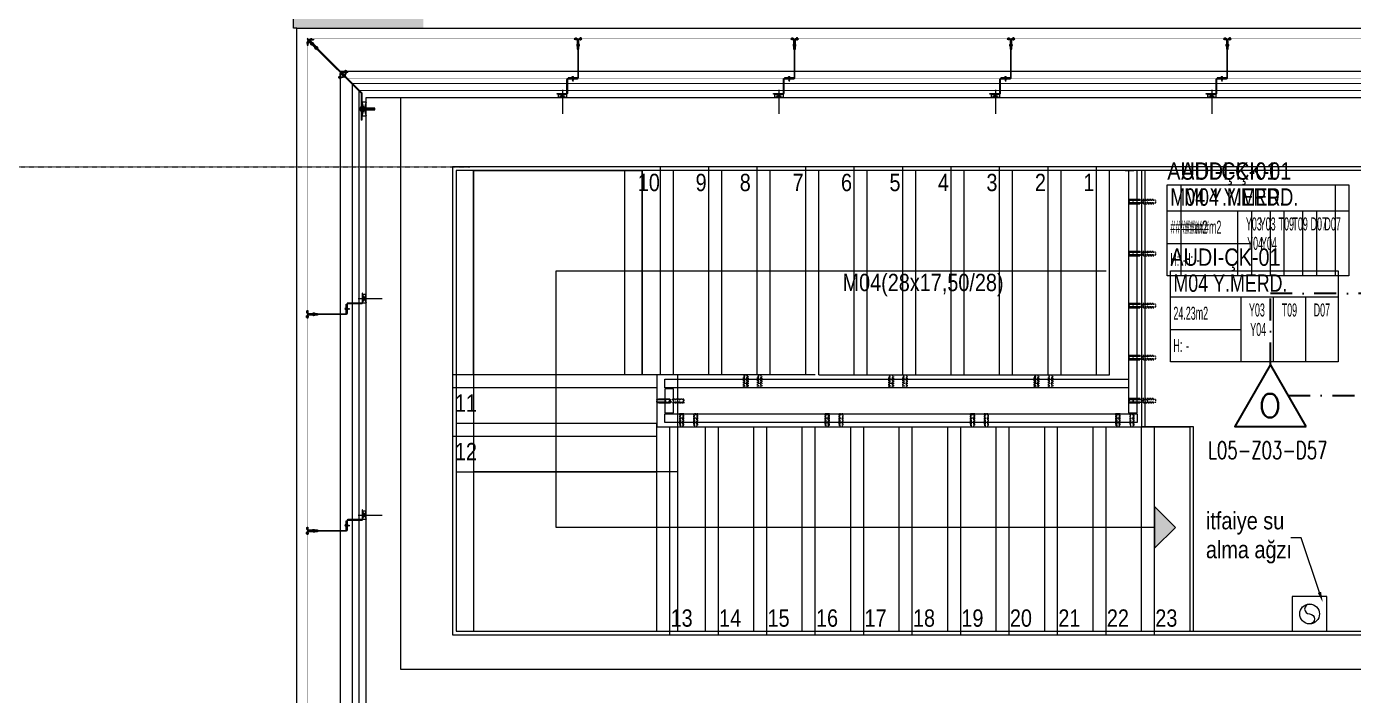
# Model space of a CAD drawing. Extents: x -1133 to 23780, y -1311 to 8245.
# Drawn here: x 18801 to 19568, y 2480 to 2866 of the extents above; entities that cross this region are included whole.
import ezdxf
from ezdxf import colors
from ezdxf.entities.mleader import LeaderData, LeaderLine
from ezdxf.enums import TextEntityAlignment as Align
from ezdxf.math import Vec2, Vec3
from ezdxf.xclip import XClip

# ---------------------------------------------------------------- set-up
doc = ezdxf.new("R2010")
doc.units = 0
doc.header["$MEASUREMENT"] = 0
doc.header["$XCLIPFRAME"] = 0
for name, pattern in [('DASHDOT', [25.4, 12.7, -6.35, 0, -6.35]), ('DASHDOT2', [0.5, 0.25, -0.125, 0, -0.125]), ('DOT2', [0.125, 0, -0.125]), ('HIDDEN', [0.375, 0.25, -0.125])]:
    doc.linetypes.add(name, pattern=pattern)
doc.layers.get('0').update_dxf_attribs({"color": 9, "lineweight": 9})
for name, color, linetype, lineweight in [('01', 9, 'Continuous', 9), ('06B', 9, 'Continuous', 9), ('06C', 9, 'Continuous', 9), ('06D', 9, 'Continuous', 9), ('10', 9, 'Continuous', 9), ('14', 9, 'Continuous', 9), ('19', 9, 'Continuous', 9), ('19D', 9, 'DOT2', 9), ('20', 9, 'DOT2', 9), ('21', 9, 'Continuous', 9), ('24', 9, 'DASHDOT2', 9), ('32', 9, 'Continuous', 9), ('33', 9, 'BATTING', 9), ('35', 9, 'Continuous', 9), ('40', 9, 'Continuous', 9), ('40B', 9, 'Continuous', 9), ('E-DEDEKTÖR NUMARALARI', 20, 'Continuous', 30), ('E-KABLO', 7, 'Continuous', 30), ('E-OPTİK DUMAN DEDEKTÖRÜ', 7, 'Continuous', 30)]:
    doc.layers.add(name, color=color, linetype=linetype, lineweight=lineweight)
doc.styles.add('Arial', font='arial.ttf', dxfattribs={"height": 2.5})
doc.styles.add('E-YAZI', font='txttw.shx')
doc.styles.add('MuuM_TEXT-STANDART', font='ARIALN.TTF')
doc.linetypes.add('BATTING', pattern='A,0.0001,-0.1,[134,ltypeshp.shx,S=0.1,R=0,X=-0.1,Y=0],-0.2,[134,ltypeshp.shx,S=0.1,R=180,X=0.1,Y=0],-0.1', length=0.4001)

# ---------------------------------------------------------------- blocks, each defined once
blk = doc.blocks.new('0_roomno2-flat-2')
at = {"layer": '21'}
blk.add_lwpolyline([(96.88, -52.5), (0, -52.5), (0, 0), (96.88, 0)], close=True, dxfattribs=at)
for points in [[(0, -15), (96.88, -15)], [(40.62, -15), (40.62, -52.5)], [(59.38, -15), (59.38, -52.5)], [(78.12, -15), (78.12, -52.5)], [(0, -33.75), (40.62, -33.75)]]:
    blk.add_lwpolyline(points, dxfattribs=at)
at = {"layer": '21', "style": 'MuuM_TEXT-STANDART', "width": 0.6}
blk.add_text('H:', height=7.5, dxfattribs=at).set_placement((1.75, -43.04), align=Align.MIDDLE_LEFT)
at = {"layer": '21', "style": 'Arial'}
blk.add_attdef('ODANO', (0, 5.85), '', height=10, dxfattribs=at)
blk.add_attdef('MEKANADI', text='', height=10, dxfattribs=at).set_placement((1.75, -15), align=Align.BOTTOM_LEFT)
at = {"layer": '21', "style": 'MuuM_TEXT-STANDART', "width": 0.6}
for tag, p in [('M2', (1.75, -24.38)), ('TEMIZTAVANYUKSEKLIGI', (9, -43.04))]:
    blk.add_attdef(tag, text='', height=7.5, dxfattribs=at).set_placement(p, align=Align.MIDDLE_LEFT)
for tag, p in [('YER01', (50, -22.5)), ('TAVAN01', (68.75, -22.5)), ('DUVAR01', (87.5, -22.5)), ('YER02', (50, -33.75)), ('TAVAN02', (68.75, -33.75)), ('DUVAR02', (87.5, -33.75)), ('YER03', (50, -45)), ('TAVAN03', (68.75, -45)), ('DUVAR03', (87.5, -45))]:
    blk.add_attdef(tag, text='', height=7.5, dxfattribs=at).set_placement(p, align=Align.MIDDLE_CENTER)
blk = doc.blocks.new('P-AKS_AUDI')
at = {"layer": '24'}
blk.add_lwpolyline([(-3840, 0), (-3500, 0)], dxfattribs=at)
blk = doc.blocks.new('p-cephe_kose profili')
at = {"linetype": 'Continuous', "lineweight": 13}
for p, q in [((-2.75, 12.75), (-3.15, 12.75)), ((-3.15, -2.87), (-3.15, 12.75)), ((-2.75, -3.03), (-2.75, 12.75)), ((-3.15, -2.87), (-30.14, -29.86)), ((-2.75, -3.03), (-29.86, -30.14)), ((-34, -30.65), (-34, -32.75)), ((-34, -30.65), (-33.7, -30.65)), ((-33.85, -33.57), (-30.14, -29.86)), ((-33.7, -30.65), (-33.7, -32.75)), ((-33.57, -33.85), (-29.86, -30.14)), ((-33.53, -32.82), (-28.58, -27.87)), ((-33.32, -33.03), (-28.37, -28.08)), ((-28.08, -28.37), (-33.03, -33.32)), ((-27.87, -28.58), (-32.82, -33.53)), ((-30.14, -29.86), (-29.86, -30.14)), ((-29.86, -30.14), (-30.14, -29.86)), ((-28.37, -28.08), (-28.58, -27.87)), ((-28.08, -28.37), (-27.87, -28.58)), ((-33.85, -33.57), (-40.45, -40.17)), ((-33.57, -33.85), (-40.17, -40.45)), ((-33.57, -33.85), (-33.85, -33.57)), ((-32.75, -33.7), (-30.65, -33.7)), ((-32.75, -34), (-30.65, -34)), ((-30.65, -34), (-30.65, -33.7)), ((-40.45, -40.17), (-40.17, -40.45))]:
    blk.add_line(p, q, dxfattribs=at)
at = {"linetype": 'Continuous', "lineweight": 5}
for p, q in [((-2.75, 2.25), (-0.25, 10.25)), ((-0.25, 2.25), (-2.75, 10.25)), ((-3.15, 6.69), (1.05, 6.69)), ((1.05, 5.81), (-3.15, 5.81)), ((-2.73, 6.25), (4.2, 6.25)), ((4.85, 6.62), (1.05, 6.62)), ((4.85, 5.88), (1.05, 5.88))]:
    blk.add_line(p, q, dxfattribs=at)
for p, q in [((-16.23, -12.06), (-13.36, -12.06)), ((-15.99, -11.97), (-15.95, -11.97)), ((-15.99, -12.15), (-15.95, -12.15)), ((-15.95, -11.97), (-15.95, -12.15)), ((-15.5, -12.68), (-15.5, -11.44)), ((-15.41, -11.82), (-15.23, -11.82)), ((-15.41, -12.3), (-15.32, -12.3)), ((-15.32, -12.3), (-15.14, -12.3)), ((-15.3, -12.02), (-15.28, -12.37)), ((-15.23, -11.82), (-15.05, -11.82)), ((-15.19, -11.74), (-15.1, -12.37)), ((-15.14, -12.3), (-14.96, -12.3)), ((-15.05, -11.82), (-14.87, -11.82)), ((-15.01, -11.74), (-14.92, -12.37)), ((-14.96, -12.3), (-14.78, -12.3)), ((-14.87, -11.82), (-14.69, -11.82)), ((-14.83, -11.74), (-14.74, -12.37)), ((-14.78, -12.3), (-14.6, -12.3)), ((-14.69, -11.82), (-14.51, -11.82)), ((-14.65, -11.74), (-14.56, -12.37)), ((-14.6, -12.3), (-14.42, -12.3)), ((-14.51, -11.82), (-14.33, -11.82)), ((-14.47, -11.74), (-14.38, -12.37)), ((-14.42, -12.3), (-14.24, -12.3)), ((-14.33, -11.82), (-13.6, -12.06)), ((-14.29, -11.74), (-14.2, -12.37)), ((-14.24, -12.3), (-13.6, -12.06)), ((-14.1, -11.79), (-14.03, -12.33)), ((-11.74, -14.3), (-12.37, -14.21)), ((-11.74, -14.48), (-12.37, -14.39)), ((-11.74, -14.66), (-12.37, -14.57)), ((-11.74, -14.84), (-12.37, -14.75)), ((-11.74, -15.02), (-12.37, -14.93)), ((-11.74, -15.2), (-12.37, -15.11)), ((-12.02, -15.31), (-12.37, -15.29)), ((-11.79, -14.11), (-12.33, -14.03)), ((-12.3, -14.25), (-12.06, -13.61)), ((-12.3, -14.43), (-12.3, -14.25)), ((-12.3, -14.61), (-12.3, -14.43)), ((-12.3, -14.79), (-12.3, -14.61)), ((-12.3, -14.97), (-12.3, -14.79)), ((-12.3, -15.15), (-12.3, -14.97)), ((-12.3, -15.33), (-12.3, -15.15)), ((-12.06, -16.24), (-12.06, -13.37)), ((-11.82, -14.34), (-12.06, -13.61)), ((-11.82, -14.52), (-11.82, -14.34)), ((-11.82, -14.7), (-11.82, -14.52)), ((-11.82, -14.88), (-11.82, -14.7)), ((-11.82, -15.06), (-11.82, -14.88)), ((-11.82, -15.24), (-11.82, -15.06)), ((-11.82, -15.42), (-11.82, -15.24)), ((-12.68, -15.51), (-11.44, -15.51)), ((-12.3, -15.42), (-12.3, -15.33)), ((-12.15, -15.99), (-12.15, -15.96)), ((-11.97, -15.96), (-12.15, -15.96)), ((-11.97, -15.99), (-11.97, -15.96))]:
    blk.add_line(p, q)
at = {"linetype": 'Continuous', "lineweight": 18}
for p, q in [((-15.25, -10.86), (-15.25, -14)), ((-15.25, -10.86), (-14.95, -10.86)), ((-14.95, -10.86), (-14.95, -14)), ((-14.78, -14.07), (-12.56, -11.86)), ((-14.57, -14.28), (-12.35, -12.07)), ((-12.07, -12.35), (-14.28, -14.57)), ((-11.86, -12.56), (-14.07, -14.78)), ((-14, -14.95), (-10.86, -14.95)), ((-14, -15.25), (-10.86, -15.25)), ((-12.35, -12.07), (-12.56, -11.86)), ((-12.07, -12.35), (-11.86, -12.56)), ((-10.86, -15.25), (-10.86, -14.95))]:
    blk.add_line(p, q, dxfattribs=at)
at = {"lineweight": 5}
for p, q in [((-13.02, -13.73), (-13.73, -13.02)), ((-13.29, -13.01), (-13.66, -13.38)), ((-13.65, -12.66), (-12.44, -13.86)), ((-13.29, -13.01), (-13.52, -13.23)), ((-13.52, -13.23), (-13.29, -13.01)), ((-13.29, -13.01), (-12.92, -12.64)), ((-13.29, -13.01), (-13.07, -12.79)), ((-13.07, -12.79), (-13.29, -13.01)), ((-12.57, -13.28), (-13.28, -12.57)), ((-12.8, -13.5), (-13.27, -13.98)), ((-12.8, -13.5), (-12.32, -13.03)), ((-28.94, -29.65), (-29.65, -28.94)), ((-29.22, -28.93), (-29.59, -29.3)), ((-29.57, -28.58), (-28.37, -29.78)), ((-29.22, -28.93), (-29.44, -29.16)), ((-29.44, -29.16), (-29.22, -28.93)), ((-29.22, -28.93), (-28.84, -28.56)), ((-29.22, -28.93), (-28.99, -28.71)), ((-28.99, -28.71), (-29.22, -28.93)), ((-28.5, -29.21), (-29.21, -28.5)), ((-28.72, -29.43), (-29.2, -29.91)), ((-28.72, -29.43), (-28.24, -28.95)), ((-34.6, -31.92), (-33.2, -31.92)), ((-34.1, -31.92), (-34.1, -31.37)), ((-34.1, -31.66), (-33.7, -31.66)), ((-34.1, -31.92), (-34.1, -32.47)), ((-34.1, -32.18), (-33.7, -32.18)), ((-33.7, -31.92), (-33.7, -31.48)), ((-33.7, -31.92), (-33.7, -31.66)), ((-33.7, -31.66), (-33.7, -31.92)), ((-33.7, -31.92), (-33.7, -32.36)), ((-33.7, -31.92), (-33.7, -32.18)), ((-33.7, -32.18), (-33.7, -31.92)), ((-31.92, -34.1), (-32.47, -34.1)), ((-31.92, -33.7), (-32.36, -33.7)), ((-31.92, -33.7), (-32.18, -33.7)), ((-32.18, -33.7), (-31.92, -33.7)), ((-32.18, -34.1), (-32.18, -33.7)), ((-31.22, -31.93), (-31.93, -31.22)), ((-31.92, -34.6), (-31.92, -33.2)), ((-31.92, -33.7), (-31.66, -33.7)), ((-31.92, -33.7), (-31.48, -33.7)), ((-31.66, -33.7), (-31.92, -33.7)), ((-31.92, -34.1), (-31.37, -34.1)), ((-31.49, -31.21), (-31.86, -31.58)), ((-31.85, -30.86), (-30.64, -32.06)), ((-31.49, -31.21), (-31.71, -31.43)), ((-31.71, -31.43), (-31.49, -31.21)), ((-31.66, -34.1), (-31.66, -33.7)), ((-31.49, -31.21), (-31.12, -30.84)), ((-31.49, -31.21), (-31.27, -30.99)), ((-31.27, -30.99), (-31.49, -31.21)), ((-30.77, -31.48), (-31.48, -30.77)), ((-31, -31.7), (-31.47, -32.18)), ((-31, -31.7), (-30.52, -31.23))]:
    blk.add_line(p, q, dxfattribs=at)
at = {"lineweight": 0}
blk.add_line((-34, -32.75), (-34, -30.75), dxfattribs=at)
at = {"linetype": 'Continuous', "lineweight": 5}
for points in [[(-2.75, 10.25), (-0.25, 10.25), (-0.25, 2.25), (-2.75, 2.25)], [(1.05, 6.75), (4.85, 6.75), (4.85, 5.75), (1.05, 5.75)]]:
    blk.add_lwpolyline(points, close=True, dxfattribs=at)
blk.add_lwpolyline([(-38.03, -37.75), (-37.75, -38.03)])
for centre, radius, start, end in [((-14.88, -12.06), 1.11, 166.64023, 175.47875), ((-14.88, -12.06), 1.11, 184.52125, 193.35977), ((-15.5, -11.91), 0.473, 90, 166.64023), ((-15.5, -12.21), 0.473, 193.35977, 270), ((-15.41, -11.73), 0.09, 180, 270), ((-15.41, -12.39), 0.09, 90, 180), ((-12.21, -15.51), 0.473, 180, 256.64023), ((-12.39, -15.42), 0.09, 270, 0), ((-12.06, -14.89), 1.11, 256.64023, 265.47875), ((-12.06, -14.89), 1.11, 274.52125, 283.35977), ((-11.73, -15.42), 0.09, 180, 270), ((-11.91, -15.51), 0.473, 283.35977, 360)]:
    blk.add_arc(centre, radius, start, end)
at = {"linetype": 'Continuous', "lineweight": 18}
for centre, radius, start, end in [((-14.85, -14), 0.4, 180, 315), ((-14.85, -14), 0.1, 180, 315), ((-14, -14.85), 0.4, 135, 270), ((-14, -14.85), 0.1, 135, 270)]:
    blk.add_arc(centre, radius, start, end, dxfattribs=at)
at = {"lineweight": 5}
for centre, radius, start, end in [((-13.35, -12.95), 0.57, 67.91943, 202.08057), ((-13.23, -13.07), 0.909, 267.07503, 2.92498), ((-31.55, -31.15), 0.57, 67.91943, 202.08057), ((-29.27, -28.88), 0.57, 67.91943, 202.08057), ((-29.15, -29), 0.909, 267.07503, 2.92498), ((-33.62, -31.92), 0.732, 131.19054, 228.80946), ((-33.83, -31.92), 0.46, 286.95738, 73.04263), ((-31.92, -33.62), 0.732, 221.19054, 318.80946), ((-31.92, -33.83), 0.46, 16.95737, 163.04262), ((-31.43, -31.27), 0.909, 267.07503, 2.92498)]:
    blk.add_arc(centre, radius, start, end, dxfattribs=at)
at = {"linetype": 'Continuous', "lineweight": 13}
for centre, radius, start, end in [((-33.6, -32.75), 0.4, 180, 315), ((-33.6, -32.75), 0.1, 180, 315), ((-32.75, -33.6), 0.4, 135, 270), ((-32.75, -33.6), 0.1, 135, 270)]:
    blk.add_arc(centre, radius, start, end, dxfattribs=at)
at = {"linetype": 'Continuous', "lineweight": 5}
blk.add_rational_spline([(-3.15, 7.25), (-3.22, 7.25), (-3.29, 7.25), (-3.63, 7.25), (-3.68, 6.91), (-3.7, 6.83), (-3.71, 6.75), (-3.79, 6.25), (-3.71, 5.75), (-3.7, 5.67), (-3.68, 5.59), (-3.63, 5.25), (-3.29, 5.25), (-3.22, 5.25), (-3.15, 5.25), (-3.15, 6.25), (-3.15, 7.25)], [1, 1, 1, 0.760917374327, 1, 1, 1, 1, 1, 1, 1, 0.760917374327, 1, 1, 1, 1, 1], degree=2, knots=[0, 0, 0, 1, 1, 2, 2, 3, 3, 4, 4, 5, 5, 6, 6, 7, 7, 8, 8, 8], dxfattribs=at)
blk = doc.blocks.new('p- alum kaplama profil')
at = {"lineweight": 13}
blk.add_lwpolyline([(7.12, 12.59), (7.12, 26.49)], dxfattribs=at)
at = {"lineweight": 5}
blk.add_lwpolyline([(9.44, 15.16), (4.79, 15.16), (4.79, 17.16), (9.44, 17.16)], close=True, dxfattribs=at)
for points in [[(4.79, 15.16), (9.44, 17.16)], [(9.44, 15.16), (4.79, 17.16)]]:
    blk.add_lwpolyline(points, dxfattribs=at)
at = {"lineweight": 18}
blk.add_lwpolyline([(4.09, 6.16), (-1.41, 6.16), (-1.41, 6.46), (4.09, 6.46, 0.414214), (4.29, 6.66), (4.29, 14.66, -0.414214), (4.79, 15.16), (10.29, 15.16), (10.29, 14.86), (4.79, 14.86, 0.414214), (4.59, 14.66), (4.59, 6.66, -0.414214)], format="xyb", close=True, dxfattribs=at)
blk.add_lwpolyline([(-2.06, 5.56), (-2.06, -2.34), (-2.06, -15.69), (-1.66, -15.69), (-1.66, -2.34), (-1.66, 5.56), (-1.66, 5.56), (-1.66, 5.57), (-1.66, 5.57), (-1.66, 5.58), (-1.66, 5.58), (-1.65, 5.59), (-1.65, 5.59), (-1.65, 5.59), (-1.65, 5.6), (-1.65, 5.6), (-1.64, 5.61), (-1.64, 5.61), (-1.64, 5.62), (-1.64, 5.62), (-1.63, 5.62), (-1.63, 5.63), (-1.63, 5.63), (-1.62, 5.63), (-1.62, 5.64), (-1.61, 5.64), (-1.61, 5.64), (-1.61, 5.64), (-1.6, 5.65), (-1.6, 5.65), (-1.59, 5.65), (-1.59, 5.65), (-1.58, 5.65), (-1.58, 5.65), (-1.57, 5.66), (-1.57, 5.66), (-1.56, 5.66), (-1.56, 5.66), (3.94, 5.66), (3.94, 6.06), (-1.56, 6.06), (-1.58, 6.06), (-1.61, 6.05), (-1.63, 6.05), (-1.66, 6.05), (-1.68, 6.04), (-1.7, 6.03), (-1.73, 6.03), (-1.75, 6.02), (-1.77, 6.01), (-1.79, 6), (-1.82, 5.99), (-1.84, 5.97), (-1.86, 5.96), (-1.88, 5.94), (-1.89, 5.93), (-1.91, 5.91), (-1.93, 5.89), (-1.95, 5.87), (-1.96, 5.85), (-1.97, 5.83), (-1.99, 5.81), (-2, 5.79), (-2.01, 5.77), (-2.02, 5.75), (-2.03, 5.72), (-2.04, 5.7), (-2.04, 5.68), (-2.05, 5.65), (-2.05, 5.63), (-2.06, 5.61), (-2.06, 5.58)], close=True)
blk.add_lwpolyline([(-1.66, -2.34), (-2.06, -2.34)])
for points in [[(-2.36, -10.84), (-2.36, -16.39), (-2.36, -16.39, -0.414214), (-2.51, -16.54), (-2.51, -16.54), (-4.06, -16.54), (-4.06, -16.84), (-2.51, -16.84), (-2.51, -16.84, 0.414214), (-2.06, -16.39), (-2.06, -10.84)], [(-1.36, -10.84), (-1.66, -10.84), (-1.66, -16.39, 0.414214), (-1.21, -16.84), (-1.21, -16.84), (0.34, -16.84), (0.34, -16.54), (-1.21, -16.54), (-1.21, -16.54, -0.414214), (-1.36, -16.39), (-1.36, -16.39)]]:
    blk.add_lwpolyline(points, format="xyb", close=True)
for points in [[(1.29, 4.93, -10), (1.29, 7.8, -10)], [(0.67, 5.66, -10), (1.91, 5.66, -10)], [(0.67, 5.66, -10), (0.67, 5.64, -10), (0.67, 5.62, -10), (0.67, 5.6, -10), (0.68, 5.58, -10), (0.68, 5.56, -10), (0.69, 5.54, -10), (0.69, 5.52, -10), (0.7, 5.5, -10), (0.7, 5.48, -10), (0.71, 5.46, -10), (0.72, 5.45, -10), (0.73, 5.43, -10), (0.74, 5.41, -10), (0.75, 5.4, -10), (0.76, 5.38, -10), (0.77, 5.36, -10), (0.79, 5.35, -10), (0.8, 5.33, -10), (0.81, 5.32, -10), (0.83, 5.31, -10), (0.84, 5.29, -10), (0.86, 5.28, -10), (0.87, 5.27, -10), (0.89, 5.26, -10), (0.91, 5.25, -10), (0.92, 5.24, -10), (0.94, 5.23, -10), (0.96, 5.22, -10), (0.98, 5.21, -10), (1, 5.21, -10), (1.02, 5.2, -10), (1.03, 5.2, -10)], [(0.96, 5.66, -10), (0.97, 5.66, -10), (0.97, 5.66, -10), (0.97, 5.66, -10), (0.98, 5.66, -10), (0.98, 5.66, -10), (0.99, 5.66, -10), (0.99, 5.66, -10), (1, 5.66, -10), (1, 5.67, -10), (1, 5.67, -10), (1.01, 5.67, -10), (1.01, 5.67, -10), (1.01, 5.67, -10), (1.02, 5.68, -10), (1.02, 5.68, -10), (1.02, 5.68, -10), (1.03, 5.69, -10), (1.03, 5.69, -10), (1.03, 5.69, -10), (1.04, 5.7, -10), (1.04, 5.7, -10), (1.04, 5.7, -10), (1.04, 5.71, -10), (1.04, 5.71, -10), (1.05, 5.72, -10), (1.05, 5.72, -10), (1.05, 5.72, -10), (1.05, 5.73, -10), (1.05, 5.73, -10), (1.05, 5.74, -10), (1.05, 5.74, -10), (1.05, 5.75, -10)], [(1.61, 6.87, -10), (0.98, 6.96, -10)], [(1.33, 5.85, -10), (0.98, 5.88, -10)], [(1.56, 7.05, -10), (1.02, 7.13, -10)], [(1.03, 5.2, -10), (1.04, 5.2, -10), (1.05, 5.19, -10), (1.05, 5.19, -10), (1.06, 5.19, -10), (1.06, 5.19, -10), (1.07, 5.19, -10), (1.07, 5.19, -10), (1.08, 5.19, -10), (1.08, 5.19, -10), (1.09, 5.19, -10), (1.09, 5.18, -10), (1.1, 5.18, -10), (1.1, 5.18, -10), (1.11, 5.18, -10), (1.11, 5.18, -10), (1.12, 5.18, -10), (1.12, 5.18, -10), (1.13, 5.18, -10), (1.13, 5.18, -10), (1.14, 5.18, -10), (1.15, 5.18, -10), (1.15, 5.18, -10), (1.16, 5.17, -10), (1.16, 5.17, -10), (1.17, 5.17, -10), (1.17, 5.17, -10), (1.18, 5.17, -10), (1.18, 5.17, -10), (1.19, 5.17, -10), (1.19, 5.17, -10), (1.2, 5.17, -10), (1.2, 5.17, -10)], [(1.05, 6.91, -10), (1.29, 7.56, -10)], [(1.05, 5.83, -10), (1.05, 6.01, -10)], [(1.05, 5.75, -10), (1.05, 5.83, -10)], [(1.2, 5.17, -10), (1.2, 5.2, -10)], [(1.38, 5.2, -10), (1.2, 5.2, -10)], [(1.53, 6.82, -10), (1.29, 7.56, -10)], [(1.29, 6.16, -10), (1.29, 6.26, -10)], [(1.38, 5.17, -10), (1.38, 5.2, -10)], [(1.38, 5.17, -10), (1.38, 5.17, -10), (1.39, 5.17, -10), (1.39, 5.17, -10), (1.4, 5.17, -10), (1.41, 5.17, -10), (1.41, 5.17, -10), (1.42, 5.17, -10), (1.42, 5.17, -10), (1.43, 5.17, -10), (1.43, 5.18, -10), (1.44, 5.18, -10), (1.44, 5.18, -10), (1.45, 5.18, -10), (1.45, 5.18, -10), (1.46, 5.18, -10), (1.46, 5.18, -10), (1.47, 5.18, -10), (1.47, 5.18, -10), (1.48, 5.18, -10), (1.48, 5.18, -10), (1.49, 5.18, -10), (1.5, 5.19, -10), (1.5, 5.19, -10), (1.51, 5.19, -10), (1.51, 5.19, -10), (1.52, 5.19, -10), (1.52, 5.19, -10), (1.53, 5.19, -10), (1.53, 5.19, -10), (1.54, 5.19, -10), (1.54, 5.2, -10), (1.55, 5.2, -10)], [(1.53, 5.75, -10), (1.53, 5.92, -10)], [(1.53, 5.75, -10), (1.53, 5.74, -10), (1.53, 5.74, -10), (1.53, 5.73, -10), (1.53, 5.73, -10), (1.53, 5.72, -10), (1.54, 5.72, -10), (1.54, 5.72, -10), (1.54, 5.71, -10), (1.54, 5.71, -10), (1.54, 5.7, -10), (1.54, 5.7, -10), (1.55, 5.7, -10), (1.55, 5.69, -10), (1.55, 5.69, -10), (1.55, 5.69, -10), (1.56, 5.68, -10), (1.56, 5.68, -10), (1.56, 5.68, -10), (1.57, 5.67, -10), (1.57, 5.67, -10), (1.58, 5.67, -10), (1.58, 5.67, -10), (1.58, 5.67, -10), (1.59, 5.66, -10), (1.59, 5.66, -10), (1.6, 5.66, -10), (1.6, 5.66, -10), (1.6, 5.66, -10), (1.61, 5.66, -10), (1.61, 5.66, -10), (1.62, 5.66, -10), (1.62, 5.66, -10)], [(1.55, 5.2, -10), (1.57, 5.2, -10), (1.59, 5.21, -10), (1.6, 5.21, -10), (1.62, 5.22, -10), (1.64, 5.23, -10), (1.66, 5.24, -10), (1.68, 5.25, -10), (1.69, 5.26, -10), (1.71, 5.27, -10), (1.73, 5.28, -10), (1.74, 5.29, -10), (1.76, 5.31, -10), (1.77, 5.32, -10), (1.78, 5.33, -10), (1.8, 5.35, -10), (1.81, 5.36, -10), (1.82, 5.38, -10), (1.83, 5.4, -10), (1.84, 5.41, -10), (1.85, 5.43, -10), (1.86, 5.45, -10), (1.87, 5.46, -10), (1.88, 5.48, -10), (1.89, 5.5, -10), (1.89, 5.52, -10), (1.9, 5.54, -10), (1.9, 5.56, -10), (1.9, 5.58, -10), (1.91, 5.6, -10), (1.91, 5.62, -10), (1.91, 5.64, -10), (1.91, 5.66, -10)], [(-2.86, -13.04, 0), (-0.86, -13.04, 0)], [(-2.36, -12.52, 0), (-2.4, -12.53, 0), (-2.43, -12.56, 0), (-2.47, -12.58, 0), (-2.5, -12.6, 0), (-2.53, -12.63, 0), (-2.56, -12.66, 0), (-2.59, -12.69, 0), (-2.61, -12.73, 0), (-2.63, -12.76, 0), (-2.65, -12.8, 0), (-2.67, -12.84, 0), (-2.68, -12.88, 0), (-2.69, -12.92, 0), (-2.7, -12.96, 0), (-2.71, -13, 0), (-2.71, -13.04, 0), (-2.71, -13.08, 0), (-2.7, -13.13, 0), (-2.69, -13.17, 0), (-2.68, -13.21, 0), (-2.67, -13.25, 0), (-2.65, -13.28, 0), (-2.63, -13.32, 0), (-2.61, -13.36, 0), (-2.59, -13.39, 0), (-2.56, -13.42, 0), (-2.53, -13.45, 0), (-2.5, -13.48, 0), (-2.47, -13.51, 0), (-2.43, -13.53, 0), (-2.4, -13.55, 0), (-2.36, -13.57, 0)], [(-2.36, -13.04, 0), (-2.36, -12.52, 0)], [(-2.36, -13.04, 0), (-2.36, -12.73, 0)], [(-2.36, -12.73, 0), (-2.36, -13.04, 0)], [(-1.36, -12.73, 0), (-2.36, -12.73, 0)], [(-2.36, -13.04, 0), (-2.36, -13.36, 0)], [(-2.36, -13.04, 0), (-2.36, -13.57, 0)], [(-2.36, -13.36, 0), (-2.36, -13.04, 0)], [(-1.36, -13.36, 0), (-2.36, -13.36, 0)], [(-1.36, -13.04, 0), (-1.36, -12.37, 0)], [(-1.36, -13.72, 0), (-1.32, -13.68, 0), (-1.29, -13.65, 0), (-1.26, -13.61, 0), (-1.23, -13.58, 0), (-1.2, -13.54, 0), (-1.18, -13.5, 0), (-1.16, -13.45, 0), (-1.14, -13.41, 0), (-1.12, -13.37, 0), (-1.1, -13.32, 0), (-1.09, -13.28, 0), (-1.08, -13.23, 0), (-1.07, -13.18, 0), (-1.06, -13.14, 0), (-1.06, -13.09, 0), (-1.06, -13.04, 0), (-1.06, -12.99, 0), (-1.06, -12.95, 0), (-1.07, -12.9, 0), (-1.08, -12.85, 0), (-1.09, -12.81, 0), (-1.1, -12.76, 0), (-1.12, -12.72, 0), (-1.14, -12.67, 0), (-1.16, -12.63, 0), (-1.18, -12.59, 0), (-1.2, -12.55, 0), (-1.23, -12.51, 0), (-1.26, -12.47, 0), (-1.29, -12.43, 0), (-1.32, -12.4, 0), (-1.36, -12.37, 0)], [(-1.36, -13.04, 0), (-1.36, -13.72, 0)], [(-3.84, -17.04, 0), (-3.81, -17.07, 0), (-3.78, -17.1, 0), (-3.75, -17.12, 0), (-3.72, -17.15, 0), (-3.69, -17.17, 0), (-3.66, -17.19, 0), (-3.62, -17.21, 0), (-3.59, -17.23, 0), (-3.55, -17.24, 0), (-3.52, -17.26, 0), (-3.48, -17.27, 0), (-3.44, -17.28, 0), (-3.4, -17.28, 0), (-3.36, -17.29, 0), (-3.32, -17.29, 0), (-3.29, -17.29, 0), (-3.25, -17.29, 0), (-3.21, -17.29, 0), (-3.17, -17.28, 0), (-3.13, -17.28, 0), (-3.09, -17.27, 0), (-3.06, -17.26, 0), (-3.02, -17.24, 0), (-2.98, -17.23, 0), (-2.95, -17.21, 0), (-2.91, -17.19, 0), (-2.88, -17.17, 0), (-2.85, -17.15, 0), (-2.82, -17.12, 0), (-2.79, -17.1, 0), (-2.76, -17.07, 0), (-2.73, -17.04, 0)], [(-3.29, -17.04, 0), (-3.84, -17.04, 0)], [(-2.85, -16.54, 0), (-2.86, -16.51, 0), (-2.87, -16.47, 0), (-2.89, -16.44, 0), (-2.91, -16.41, 0), (-2.93, -16.38, 0), (-2.96, -16.35, 0), (-2.98, -16.33, 0), (-3.01, -16.31, 0), (-3.04, -16.29, 0), (-3.07, -16.27, 0), (-3.11, -16.25, 0), (-3.14, -16.24, 0), (-3.18, -16.23, 0), (-3.21, -16.22, 0), (-3.25, -16.22, 0), (-3.29, -16.22, 0), (-3.32, -16.22, 0), (-3.36, -16.22, 0), (-3.39, -16.23, 0), (-3.43, -16.24, 0), (-3.46, -16.25, 0), (-3.5, -16.27, 0), (-3.53, -16.29, 0), (-3.56, -16.31, 0), (-3.59, -16.33, 0), (-3.61, -16.35, 0), (-3.64, -16.38, 0), (-3.66, -16.41, 0), (-3.68, -16.44, 0), (-3.7, -16.47, 0), (-3.71, -16.51, 0), (-3.73, -16.54, 0)], [(-3.29, -16.54, 0), (-3.73, -16.54, 0)], [(-3.29, -16.54, 0), (-3.55, -16.54, 0)], [(-3.55, -16.54, 0), (-3.29, -16.54, 0)], [(-3.55, -17.04, 0), (-3.55, -16.54, 0)], [(-3.29, -17.54, 0), (-3.29, -16.04, 0)], [(-3.29, -16.54, 0), (-2.85, -16.54, 0)], [(-3.29, -16.54, 0), (-3.03, -16.54, 0)], [(-3.03, -16.54, 0), (-3.29, -16.54, 0)], [(-3.29, -17.04, 0), (-2.73, -17.04, 0)], [(-3.03, -17.04, 0), (-3.03, -16.54, 0)], [(-0.56, -17.04, 0), (-1.11, -17.04, 0)], [(0, -17.04, 0), (-0.03, -17.07, 0), (-0.06, -17.1, 0), (-0.09, -17.12, 0), (-0.12, -17.15, 0), (-0.15, -17.17, 0), (-0.18, -17.19, 0), (-0.22, -17.21, 0), (-0.25, -17.23, 0), (-0.29, -17.24, 0), (-0.33, -17.26, 0), (-0.36, -17.27, 0), (-0.4, -17.28, 0), (-0.44, -17.28, 0), (-0.48, -17.29, 0), (-0.52, -17.29, 0), (-0.56, -17.29, 0), (-0.59, -17.29, 0), (-0.63, -17.29, 0), (-0.67, -17.28, 0), (-0.71, -17.28, 0), (-0.75, -17.27, 0), (-0.79, -17.26, 0), (-0.82, -17.24, 0), (-0.86, -17.23, 0), (-0.89, -17.21, 0), (-0.93, -17.19, 0), (-0.96, -17.17, 0), (-0.99, -17.15, 0), (-1.02, -17.12, 0), (-1.05, -17.1, 0), (-1.08, -17.07, 0), (-1.11, -17.04, 0)], [(-1, -16.54, 0), (-0.98, -16.51, 0), (-0.97, -16.47, 0), (-0.95, -16.44, 0), (-0.93, -16.41, 0), (-0.91, -16.38, 0), (-0.88, -16.35, 0), (-0.86, -16.33, 0), (-0.83, -16.31, 0), (-0.8, -16.29, 0), (-0.77, -16.27, 0), (-0.73, -16.25, 0), (-0.7, -16.24, 0), (-0.66, -16.23, 0), (-0.63, -16.22, 0), (-0.59, -16.22, 0), (-0.56, -16.22, 0), (-0.52, -16.22, 0), (-0.48, -16.22, 0), (-0.45, -16.23, 0), (-0.41, -16.24, 0), (-0.38, -16.25, 0), (-0.34, -16.27, 0), (-0.31, -16.29, 0), (-0.28, -16.31, 0), (-0.25, -16.33, 0), (-0.23, -16.35, 0), (-0.2, -16.38, 0), (-0.18, -16.41, 0), (-0.16, -16.44, 0), (-0.14, -16.47, 0), (-0.13, -16.51, 0), (-0.12, -16.54, 0)], [(-0.56, -16.54, 0), (-1, -16.54, 0)], [(-0.56, -16.54, 0), (-0.82, -16.54, 0)], [(-0.82, -16.54, 0), (-0.56, -16.54, 0)], [(-0.82, -17.04, 0), (-0.82, -16.54, 0)], [(-0.56, -17.54, 0), (-0.56, -16.04, 0)], [(-0.56, -16.54, 0), (-0.3, -16.54, 0)], [(-0.56, -16.54, 0), (-0.12, -16.54, 0)], [(-0.3, -16.54, 0), (-0.56, -16.54, 0)], [(-0.56, -17.04, 0), (0, -17.04, 0)], [(-0.3, -17.04, 0), (-0.3, -16.54, 0)]]:
    blk.add_polyline3d(points)
blk = doc.blocks.new('p-lama profili')
at = {"layer": '20', "linetype": 'HIDDEN', "ltscale": 0.5}
blk.add_lwpolyline([(0.75, -0.45), (-0.75, -0.45), (-0.75, -6.5), (-1.25, -6.5), (-1.25, -0.45), (-1.25, -0.45), (-1.25, 0), (1.25, 0), (1.25, -0.45), (1.25, -0.45), (1.25, -6.5), (0.75, -6.5), (0.75, -0.45)], dxfattribs=at)
blk.add_lwpolyline([(-0.75, -2.5), (0.75, -2.5), (0.75, -7.5), (-0.75, -7.5)], close=True, dxfattribs=at)
blk = doc.blocks.new('itfaiye su alma ağzı')
blk.add_lwpolyline([(0, 5.715, 1), (0, 0, -1), (0, -5.715)], format="xyb")
blk.add_circle((0, 0), 5.715)
at = {"layer": '06D'}
blk.add_lwpolyline([(-10, 10), (-10, -10), (10, -10), (10, 10)], close=True, dxfattribs=at)
blk = doc.blocks.new('100_OPTİK DUMAN DEDEKTÖRÜ 085')
at = {"layer": 'E-OPTİK DUMAN DEDEKTÖRÜ', "color": 4}
blk.add_lwpolyline([(2.059, 0), (0, 3.566), (-2.059, 0)], close=True, dxfattribs=at)
at = {"layer": 'E-OPTİK DUMAN DEDEKTÖRÜ', "color": 3, "style": 'E-YAZI'}
blk.add_text('O', height=1.36, dxfattribs=at).set_placement((-0.022, 1.201), align=Align.MIDDLE)
blk = doc.blocks.new('ÇATI KATI PLANI')
at = {"layer": '19'}
h = blk.add_hatch(color=256, dxfattribs=at)
h.dxf.hatch_style = 1
h.paths.add_polyline_path([(19453, 2589), (19453, 2565), (19465.02, 2577)])
at = {"layer": '01'}
blk.add_lwpolyline([(19057.5, 2515), (19592.5, 2515), (19592.5, 2430), (19797.5, 2430), (19797.5, 2390), (19552.5, 2390), (19552.5, 2475), (19047.5, 2475), (19047.5, 2390), (18997.5, 2390), (18997.5, 2515), (18997.5, 2825), (19797.5, 2825), (19797.5, 2785), (19047.5, 2785), (19047.5, 2515)], close=True, dxfattribs=at)
at = {"layer": '06B'}
for points in [[(19436, 2783), (19441, 2783)], [(19438, 2643), (19443, 2643), (19443, 2783), (19438, 2783), (19438, 2643)], [(19170.5, 2657.5), (19170, 2657.5), (19170, 2662.5), (19243.96, 2662.5)], [(19243.96, 2662.5), (19438, 2662.5), (19438, 2662.5), (19438, 2660), (19438, 2657.5), (19246.24, 2657.5)], [(19246.24, 2657.5), (19170.5, 2657.5), (19170.5, 2657.5)], [(19170, 2642.5), (19443, 2642.5), (19443, 2642.5), (19443, 2637.5), (19170.5, 2637.5), (19170, 2637.5), (19170, 2642.5)]]:
    blk.add_lwpolyline(points, dxfattribs=at)
blk.add_lwpolyline([(19175, 2643), (19175, 2657), (19170, 2657), (19170, 2643)], close=True, dxfattribs=at)
at = {"layer": '06C'}
blk.add_lwpolyline([(18957.5, 1124.33), (18957.5, 1124.33), (18957.5, 2865), (22657.5, 2865), (22657.49, 2206.39)], dxfattribs=at)
blk.add_lwpolyline([(18957.5, 1124.33), (18957.5, 1124.33), (18957.5, 2865), (22657.5, 2865), (22657.49, 2206.39)], dxfattribs=at)
blk.add_lwpolyline([(22657.49, 285), (18957.5, 285), (18957.5, 2865), (22657.5, 2865)], close=True, dxfattribs=at)
at = {"layer": '06D'}
for points in [[(20247, 2840), (18982.5, 2840), (18982.5, 310), (20497.5, 310)], [(20247, 2833.06), (18989.5, 2833), (18989.5, 317), (20490.48, 317)]]:
    blk.add_lwpolyline(points, dxfattribs=at)
at = {"layer": '10'}
for points, const_width in [([(18963.5, 1124.33), (18963.5, 2859), (22651.5, 2859), (22651.5, 2206.39)], 0.2), ([(18963.5, 1124.33), (18963.5, 2859), (22651.5, 2859), (22651.5, 2206.39)], 0.2), ([(20467.5, 291), (18963.5, 291), (18963.5, 2859), (22651.5, 2859), (22651.5, 291), (21824.7, 291)], 0.2), ([(20251.45, 2836), (18986.5, 2836), (18986.5, 314), (20494.5, 314)], 0.1)]:
    blk.add_lwpolyline(points, dxfattribs=dict(at, const_width=const_width))
at = {"layer": '14'}
blk.add_lwpolyline([(20017.5, 2627), (20035.5, 2627), (20035.5, 2803), (19859.5, 2803), (19859.5, 2763), (19840.5, 2763), (19840.5, 2783), (19049.5, 2783), (19049.5, 2517), (19575.5, 2517), (19575.5, 2627), (19840.5, 2627), (19840.5, 2657), (19859.5, 2657), (19859.5, 2627), (19909.65, 2627), (19909.65, 2608), (19799.5, 2608), (19799.5, 2580)], dxfattribs=at)
at = {"layer": '19', "linetype": 'Continuous'}
for points in [[(19175, 2665), (19175, 2783)], [(19203, 2665), (19203, 2783)], [(19231, 2665), (19231, 2783)], [(19259, 2665), (19259, 2783)], [(19259, 2665), (19399, 2665), (19399, 2783)], [(19287, 2665), (19287, 2783)], [(19287, 2665), (19427, 2665), (19427, 2783)], [(19315, 2665), (19427, 2665), (19427, 2783)], [(19315, 2665), (19315, 2783)], [(19343, 2665), (19343, 2783)], [(19371, 2665), (19371, 2783)], [(19445.5, 2783), (19445.5, 2783), (19445.5, 2635)], [(19165.5, 2665), (19047.5, 2665)], [(19165.5, 2665), (19165.5, 2635)], [(19257, 2665), (19165.5, 2665)], [(19165.5, 2637), (19049.5, 2637)], [(19165.5, 2517), (19165.5, 2635), (19473.5, 2635)], [(19193.5, 2517), (19193.5, 2635)], [(19221.5, 2517), (19221.5, 2635)], [(19249.5, 2517), (19249.5, 2635)], [(19277.5, 2517), (19277.5, 2635)], [(19305.5, 2517), (19305.5, 2635)], [(19333.5, 2517), (19333.5, 2635)], [(19361.5, 2517), (19361.5, 2635)], [(19389.5, 2517), (19389.5, 2635)], [(19417.5, 2517), (19417.5, 2635)], [(19445.5, 2517), (19445.5, 2635)], [(19473.5, 2517), (19473.5, 2635)]]:
    blk.add_lwpolyline(points, dxfattribs=at)
at = {"layer": '19'}
blk.add_lwpolyline([(19453, 2577), (19107.25, 2577), (19107.25, 2725), (19425, 2725)], dxfattribs=at)
blk.add_lwpolyline([(19453, 2589), (19453, 2565), (19465.02, 2577)], close=True, dxfattribs=at)
at = {"layer": '19D', "linetype": 'HIDDEN'}
for points in [[(19167.5, 2665), (19167.5, 2785)], [(19195.5, 2665), (19195.5, 2785)], [(19223.5, 2665), (19223.5, 2785)], [(19251.5, 2665), (19251.5, 2785)], [(19279.5, 2665), (19279.5, 2785)], [(19307.5, 2665), (19307.5, 2785)], [(19335.5, 2665), (19335.5, 2785)], [(19363.5, 2665), (19363.5, 2785)], [(19391.5, 2665), (19391.5, 2785)], [(19419.5, 2665), (19419.5, 2785)], [(19165.5, 2657.5), (19047.5, 2657.5)], [(19165, 2629.5), (19047.5, 2629.5)], [(19173, 2515), (19173, 2635)], [(19201, 2515), (19201, 2635)], [(19229, 2515), (19229, 2635)], [(19257, 2515), (19257, 2635)], [(19285, 2515), (19285, 2635)], [(19313, 2515), (19313, 2635)], [(19341, 2515), (19341, 2635)], [(19369, 2515), (19369, 2635)], [(19397, 2515), (19397, 2635)], [(19425, 2515), (19425, 2635)], [(19453, 2515), (19453, 2635)]]:
    blk.add_lwpolyline(points, dxfattribs=at)
at = {"layer": '33', "ltscale": 0.4}
blk.add_lwpolyline([(20247, 2829.06), (18993.29, 2829), (18993.72, 321), (20486.5, 321)], dxfattribs=at)
at = {"layer": '40'}
for points in [[(19157, 2665), (19059.5, 2665), (19059.5, 2783), (19157, 2783)], [(19177.5, 2517), (19177.5, 2635), (19177.5, 2635), (19177.5, 2665), (19157, 2665), (19157, 2783), (19059.5, 2783), (19059.5, 2517)], [(19177.5, 2609), (19059.5, 2609), (19059.5, 2517), (19177.5, 2517)]]:
    blk.add_lwpolyline(points, close=True, dxfattribs=at)
at = {"layer": '40B'}
blk.add_lwpolyline([(19017.5, 2825), (19850, 2825), (19850, 2625), (19850, 2617.5), (19592.5, 2617.5), (19585, 2617.5), (19585, 2515), (19585, 2495), (19017.5, 2495), (19017.5, 2825)], close=True, dxfattribs=at)
at = {"xscale": -1, "rotation": 90}
for p in [(19438, 2765), (19438, 2735), (19438, 2705), (19438, 2675), (19438, 2650.07)]:
    blk.add_blockref('p-lama profili', p, dxfattribs=at)
ref = blk.add_blockref('0_roomno2-flat-2', (19462.11, 2724.94))
ref.add_attrib('ODANO', 'AUDI-ÇK-01', dxfattribs={"layer": '21', "height": 10, "style": 'MuuM_TEXT-STANDART'}).set_placement((19462.11, 2724.94), align=Align.BOTTOM_LEFT)
ref.add_attrib('MEKANADI', 'M04 Y.MERD.', dxfattribs={"layer": '21', "height": 10, "style": 'MuuM_TEXT-STANDART', "width": 0.9}).set_placement((19463.86, 2709.94), align=Align.BOTTOM_LEFT)
ref.add_attrib('M2', '24.23m2', dxfattribs={"layer": '21', "height": 7.5, "style": 'MuuM_TEXT-STANDART', "width": 0.6}).set_placement((19463.86, 2700.57), align=Align.MIDDLE_LEFT)
ref.add_attrib('TEMIZTAVANYUKSEKLIGI', '-', dxfattribs={"layer": '21', "height": 7.5, "style": 'MuuM_TEXT-STANDART', "width": 0.6}).set_placement((19471.11, 2681.9), align=Align.MIDDLE_LEFT)
ref.add_attrib('YER01', 'Y03', dxfattribs={"layer": '21', "height": 7.5, "style": 'MuuM_TEXT-STANDART', "width": 0.6}).set_placement((19512.11, 2702.44), align=Align.MIDDLE_CENTER)
ref.add_attrib('TAVAN01', 'T09', dxfattribs={"layer": '21', "height": 7.5, "style": 'MuuM_TEXT-STANDART', "width": 0.6}).set_placement((19530.86, 2702.44), align=Align.MIDDLE_CENTER)
ref.add_attrib('DUVAR01', 'D07', dxfattribs={"layer": '21', "height": 7.5, "style": 'MuuM_TEXT-STANDART', "width": 0.6}).set_placement((19549.61, 2702.44), align=Align.MIDDLE_CENTER)
ref.add_attrib('YER02', ' Y04', dxfattribs={"layer": '21', "height": 7.5, "style": 'MuuM_TEXT-STANDART', "width": 0.6}).set_placement((19512.11, 2691.19), align=Align.MIDDLE_CENTER)
for p, rotation in [((19216.75, 2657.5), 180), ((19300.75, 2657.5), 180), ((19384.75, 2657.5), 180), ((19173, 2650), 270)]:
    blk.add_blockref('p-lama profili', p, dxfattribs=dict(rotation=rotation))
at = {"xscale": -1}
for p in [(19179.75, 2642.5), (19263.75, 2642.5), (19347.75, 2642.5), (19431.75, 2642.5)]:
    blk.add_blockref('p-lama profili', p, dxfattribs=at)
at = {"layer": '10'}
ref = blk.add_blockref('p-cephe_kose profili', (18997.75, 2824.69), dxfattribs=dict(at, xscale=-1, rotation=180))
XClip(ref).set_block_clipping_path([(-34.3499915514, -40.3121291393), (19.7500084472, 39.6878697639)])
at = {"layer": '10', "rotation": 180}
for p in [(19118.14, 2842.16), (19243.14, 2842.16), (19368.14, 2842.16), (19493.14, 2842.16)]:
    blk.add_blockref('p- alum kaplama profil', p, dxfattribs=at)
at = {"layer": '10', "xscale": -1, "rotation": 270}
for p in [(18980.34, 2701.86), (18980.34, 2701.86), (18980.34, 2576.86), (18980.34, 2576.86)]:
    blk.add_blockref('p- alum kaplama profil', p, dxfattribs=at)
at = {"layer": '24'}
blk.add_blockref('P-AKS_AUDI', (22557.5, 2785), dxfattribs=at)
at = {"layer": '32'}
blk.add_blockref('itfaiye su alma ağzı', (19542.53, 2527), dxfattribs=at)
at = {"layer": '21', "style": 'MuuM_TEXT-STANDART'}
for s, p in [('10', (19154.46, 2771.03)), ('9', (19187.85, 2771.03)), ('8', (19213.35, 2771.03)), ('7', (19243.85, 2771.03)), ('6', (19271.85, 2771.03)), ('5', (19299.85, 2771.03)), ('4', (19327.85, 2771.03)), ('3', (19355.85, 2771.03)), ('2', (19383.85, 2771.03)), ('1', (19411.85, 2771.03)), ('11', (19048.8, 2643.71)), ('12', (19048.8, 2615.71)), ('13', (19173.41, 2519.65)), ('14', (19201.41, 2519.65)), ('14', (19201.41, 2519.65)), ('15', (19229.41, 2519.65)), ('16', (19257.41, 2519.65)), ('17', (19285.41, 2519.65)), ('18', (19313.41, 2519.65)), ('19', (19341.41, 2519.65)), ('20', (19369.41, 2519.65)), ('21', (19397.41, 2519.65)), ('22', (19425.41, 2519.65)), ('23', (19453.41, 2519.65))]:
    blk.add_text(s, height=10, dxfattribs=at).set_placement(p)
at = {"layer": '21', "color": 250, "insert": (19319.25, 2710.31), "char_height": 10, "attachment_point": 8, "style": 'MuuM_TEXT-STANDART'}
blk.add_mtext('M04(28x17,50/28)', dxfattribs=at)
at = {"layer": '21'}
ml = blk.add_multileader_mtext('Standard', dxfattribs=at)
ml.set_content('itfaiye su alma ağzı', color=256, style='MuuM_TEXT-STANDART')
ml.set_leader_properties()
ml.build(insert=Vec2(0, 0))
ml.multileader.update_dxf_attribs({"text_right_attachment_type": 2, "dogleg_length": 0.36, "arrow_head_size": 6})
ctx = ml.context
ctx.base_point, ctx.char_height, ctx.arrow_head_size, ctx.landing_gap_size, ctx.plane_origin = Vec3(19481.87, 2579.38), 10, 6, 0.8, Vec3(19537.55, 2497.64)
ctx.right_attachment = 2
notes = []
notes.append((ctx, [(0, (1, 1, 0), (19537.73, 2570.96), (-1, 0), 6.04, [(0, [(19550.12, 2533.8)], 0, [])])]))
ctx.mtext.insert, ctx.mtext.width, ctx.mtext.flow_direction = Vec3(19482.67, 2585.85), 56.9152, 5
for ctx, leaders in notes:
    for number, flags, end, landing, length, lines in leaders:
        leader = LeaderData()
        leader.index, (leader.has_last_leader_line, leader.has_dogleg_vector, leader.attachment_direction) = number, flags
        leader.last_leader_point, leader.dogleg_vector, leader.dogleg_length = Vec3(end), Vec3(landing), length
        for number, points, colour, breaks in lines:
            line = LeaderLine()
            line.index, line.vertices, line.color, line.breaks = number, Vec3.list(points), colors.encode_raw_color(colour), breaks
            leader.lines.append(line)
        ctx.leaders.append(leader)

msp = doc.modelspace()

# ---------------------------------------------------------------- hatches: boundary and pattern name
h = msp.add_hatch(color=254)
h.dxf.hatch_style = 1
h.paths.add_polyline_path([(19022.5, 2865), (18955.5, 2865), (18955.5, 3927), (20099.5, 3927), (20099.5, 2865), (20032.5, 2865), (20032.5, 3860), (19022.5, 3860)])
h = msp.add_hatch(color=254)
h.dxf.hatch_style = 1
h.paths.add_polyline_path([(19022.63, 2865), (18955.63, 2865), (18955.63, 3927), (20099.63, 3927), (20099.63, 2865), (20032.63, 2865), (20032.63, 3860), (19022.63, 3860)])
h = msp.add_hatch(color=254)
h.dxf.hatch_style = 1
h.paths.add_polyline_path([(19030.63, 2865), (18963.63, 2865), (18963.63, 3927), (20107.63, 3927), (20107.63, 2865), (20040.63, 2865), (20040.63, 3860), (19030.63, 3860)])

# ---------------------------------------------------------------- linework, layer by layer
at = {"layer": '06D'}
msp.add_lwpolyline([(18957.5, 2865), (18955.5, 2865), (18955.5, 3927), (20099.5, 3927), (20099.5, 2867)], dxfattribs=at)
at = {"layer": '35', "linetype": 'Continuous'}
msp.add_lwpolyline([(19147, 2665), (19147, 2783)], dxfattribs=at)
at = {"layer": '35'}
for points in [[(19447.5, 2635), (19447.5, 2783)], [(19049.5, 2609), (19049.5, 2609), (19165.5, 2609), (19165.5, 2637)], [(19473.5, 2517), (19473.5, 2635), (19445.5, 2635)], [(19475.5, 2517), (19475.5, 2635), (19447.5, 2635)]]:
    msp.add_lwpolyline(points, dxfattribs=at)
at = {"layer": 'E-KABLO', "color": 6, "linetype": 'DASHDOT'}
for p, q in [((19519.89, 2670.91), (19519.89, 2711.96)), ((19914.91, 2711.96), (19519.89, 2711.96)), ((19530.18, 2653.08), (19894.19, 2653.08))]:
    msp.add_line(p, q, dxfattribs=at)

# ---------------------------------------------------------------- block references
msp.add_blockref('ÇATI KATI PLANI', (0, 0))
ref = msp.add_blockref('0_roomno2-flat-2', (19460.33, 2774.62))
ref.add_attrib('ODANO', 'AUDI-ÇK-01', dxfattribs={"layer": '21', "height": 10, "style": 'MuuM_TEXT-STANDART'}).set_placement((19460.33, 2774.62), align=Align.BOTTOM_LEFT)
ref.add_attrib('MEKANADI', 'M04 Y.MERD.', dxfattribs={"layer": '21', "height": 10, "style": 'MuuM_TEXT-STANDART', "width": 0.9}).set_placement((19462.08, 2759.62), align=Align.BOTTOM_LEFT)
ref.add_attrib('M2', '#####m2', dxfattribs={"layer": '21', "height": 7.5, "style": 'MuuM_TEXT-STANDART', "width": 0.6}).set_placement((19462.08, 2750.25), align=Align.MIDDLE_LEFT)
ref.add_attrib('TEMIZTAVANYUKSEKLIGI', '-', dxfattribs={"layer": '21', "height": 7.5, "style": 'MuuM_TEXT-STANDART', "width": 0.6}).set_placement((19469.33, 2731.58), align=Align.MIDDLE_LEFT)
ref.add_attrib('YER01', 'Y03', dxfattribs={"layer": '21', "height": 7.5, "style": 'MuuM_TEXT-STANDART', "width": 0.6}).set_placement((19510.33, 2752.12), align=Align.MIDDLE_CENTER)
ref.add_attrib('TAVAN01', 'T09', dxfattribs={"layer": '21', "height": 7.5, "style": 'MuuM_TEXT-STANDART', "width": 0.6}).set_placement((19529.08, 2752.12), align=Align.MIDDLE_CENTER)
ref.add_attrib('DUVAR01', 'D07', dxfattribs={"layer": '21', "height": 7.5, "style": 'MuuM_TEXT-STANDART', "width": 0.6}).set_placement((19547.83, 2752.12), align=Align.MIDDLE_CENTER)
ref.add_attrib('YER02', ' Y04', dxfattribs={"layer": '21', "height": 7.5, "style": 'MuuM_TEXT-STANDART', "width": 0.6}).set_placement((19510.33, 2740.87), align=Align.MIDDLE_CENTER)
ref = msp.add_blockref('0_roomno2-flat-2', (19468.33, 2774.62))
ref.add_attrib('ODANO', 'AUDI-ÇK-01', dxfattribs={"layer": '21', "height": 10, "style": 'MuuM_TEXT-STANDART'}).set_placement((19468.33, 2774.62), align=Align.BOTTOM_LEFT)
ref.add_attrib('MEKANADI', 'M04 Y.MERD.', dxfattribs={"layer": '21', "height": 10, "style": 'MuuM_TEXT-STANDART', "width": 0.9}).set_placement((19470.08, 2759.62), align=Align.BOTTOM_LEFT)
ref.add_attrib('M2', '#####m2', dxfattribs={"layer": '21', "height": 7.5, "style": 'MuuM_TEXT-STANDART', "width": 0.6}).set_placement((19470.08, 2750.25), align=Align.MIDDLE_LEFT)
ref.add_attrib('TEMIZTAVANYUKSEKLIGI', '-', dxfattribs={"layer": '21', "height": 7.5, "style": 'MuuM_TEXT-STANDART', "width": 0.6}).set_placement((19477.33, 2731.58), align=Align.MIDDLE_LEFT)
ref.add_attrib('YER01', 'Y03', dxfattribs={"layer": '21', "height": 7.5, "style": 'MuuM_TEXT-STANDART', "width": 0.6}).set_placement((19518.33, 2752.12), align=Align.MIDDLE_CENTER)
ref.add_attrib('TAVAN01', 'T09', dxfattribs={"layer": '21', "height": 7.5, "style": 'MuuM_TEXT-STANDART', "width": 0.6}).set_placement((19537.08, 2752.12), align=Align.MIDDLE_CENTER)
ref.add_attrib('DUVAR01', 'D07', dxfattribs={"layer": '21', "height": 7.5, "style": 'MuuM_TEXT-STANDART', "width": 0.6}).set_placement((19555.83, 2752.12), align=Align.MIDDLE_CENTER)
ref.add_attrib('YER02', ' Y04', dxfattribs={"layer": '21', "height": 7.5, "style": 'MuuM_TEXT-STANDART', "width": 0.6}).set_placement((19518.33, 2740.87), align=Align.MIDDLE_CENTER)
at = {"xscale": -1, "rotation": 90}
for p in [(19438.13, 2765), (19446.13, 2765), (19438.13, 2735), (19446.13, 2735), (19438.13, 2705), (19446.13, 2705), (19438.13, 2675), (19446.13, 2675), (19438.13, 2650.07), (19446.13, 2650.07)]:
    msp.add_blockref('p-lama profili', p, dxfattribs=at)
for p, rotation in [((19216.88, 2657.5), 180), ((19224.88, 2657.5), 180), ((19300.88, 2657.5), 180), ((19308.88, 2657.5), 180), ((19384.88, 2657.5), 180), ((19392.88, 2657.5), 180), ((19173.13, 2650), 270), ((19181.13, 2650), 270)]:
    msp.add_blockref('p-lama profili', p, dxfattribs=dict(rotation=rotation))
at = {"xscale": -1}
for p in [(19179.88, 2642.5), (19187.88, 2642.5), (19263.88, 2642.5), (19271.88, 2642.5), (19347.88, 2642.5), (19355.88, 2642.5), (19431.88, 2642.5), (19439.88, 2642.5)]:
    msp.add_blockref('p-lama profili', p, dxfattribs=at)
at = {"layer": 'E-OPTİK DUMAN DEDEKTÖRÜ', "xscale": 10, "yscale": 10, "zscale": 10}
msp.add_blockref('100_OPTİK DUMAN DEDEKTÖRÜ 085', (19519.89, 2635.25), dxfattribs=at)

# ---------------------------------------------------------------- texts
at = {"layer": 'E-DEDEKTÖR NUMARALARI', "style": 'E-YAZI', "width": 0.7}
msp.add_text('L05-Z03-D57', height=10, dxfattribs=at).set_placement((19483.9, 2616.48))

doc.saveas('drawing.dxf')
